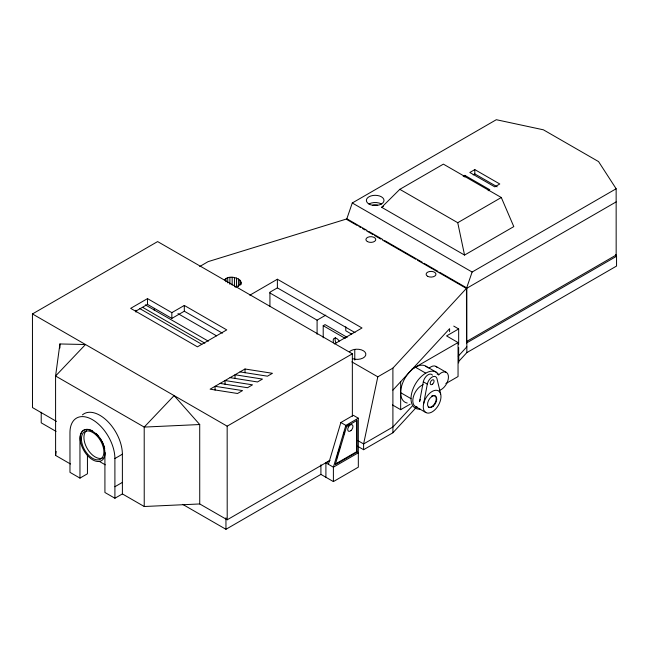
<?xml version="1.0" encoding="UTF-8"?>
<svg xmlns="http://www.w3.org/2000/svg" width="649" height="649" viewBox="0 0 649 649"><rect width="100%" height="100%" fill="white"/><g stroke="black" fill="none" stroke-linecap="round" stroke-linejoin="round"><path stroke-width="0.97" d="M329.619 460.571L227.207 519.784L199.738 503.957L199.714 424.527L144.208 427.083L55.579 376.006L85.498 344.522L59.919 343.962L55.579 376.006L55.611 455.436L70.465 464.003M55.611 455.436L56.155 451.436M432.461 375.138A7.058 4.072 -60 0 0 427.488 375.179A7.058 4.072 -60 0 0 423.318 381.807L419.587 401.674A12.526 7.228 -60 0 1 420.195 399.443M423.578 403.978A12.526 7.228 -60 0 1 438.391 390.836A12.526 7.228 -60 0 1 434.424 410.241A12.526 7.228 -60 0 1 423.578 403.978L427.31 384.111A7.058 4.072 -60 0 1 432.129 377.053A7.058 4.072 -60 0 1 436.947 378.545L440.687 394.097M458.616 355.774L458.616 361.534L466.85 352.61L466.834 287.953L392.896 368.113L377.807 376.826L363.61 443.94L363.61 449.708L357.534 446.204M224.522 279.873C230.582 272.353 250.603 282.331 235.165 287.158M328.402 464.303L340.855 422.523L353.324 415.311L358.313 418.191L358.329 467.175L333.399 481.59L320.914 474.395L225.957 529.292L182.661 504.354M358.313 418.191L345.844 425.395L333.391 467.183L333.399 481.59M336.474 458.624L337.334 455.752M337.902 453.838L339.898 447.137M343.613 434.684L344.465 431.812M346.68 426.361L335.265 464.66L357.08 452.045L357.064 420.349L346.68 426.361L346.177 426.069M616.169 256.469L616.144 188.762L598.565 161.601L543.391 129.808L496.315 119.708L352.277 202.983L346.623 219.403L357.137 225.463M616.144 188.762L472.123 272.036L466.461 288.464L466.501 343.013L616.55 256.266L615.552 254.733M363.61 449.708L392.913 432.769L392.896 390.138L449.603 328.67L449.603 331.655M412.074 406.225L392.913 427.001L363.61 443.94L357.534 440.436M458.235 356.187L466.85 346.842M392.913 432.769L416.179 407.54M437.012 373.865L438.74 374.862L439.332 374.238A10.23 5.906 -60 0 1 448.443 377.045A10.23 5.906 -60 0 1 439.332 390.373M381.677 207.307L399.816 189.33L443.389 164.14L501.304 197.515L513.797 226.606L464.554 255.073L381.677 207.307L383.405 206.309M199.722 266.52L208.118 261.636L346.996 218.867L367.115 230.468M249.816 295.206L277.383 279.232L362.004 327.988L334.486 343.921M56.512 421.42L32.482 407.572L32.45 313.946L157.618 241.582L352.342 353.802L352.366 416.212M171.839 312.648L147.501 298.621L130.668 308.356L197.442 346.834L226.744 329.895L184.308 305.444L171.839 312.648L171.839 318.416L147.501 304.389L135.722 311.196M171.839 318.416L184.308 311.204L184.308 305.444M463.183 176.325L464.846 175.368L489.808 189.751L488.145 190.717M474.817 169.6L469.827 172.488L494.798 186.871L499.779 183.983L474.817 169.6L474.817 173.924L473.153 174.881M355.027 332.621L277.391 287.88L269.927 292.196L269.935 306.271M399.816 189.33L457.74 222.704L501.304 197.515M317.093 334.267L317.093 320.152L325.782 315.13M240.016 371.885L267.469 376.185L272.45 373.305L245.006 368.997L210.098 389.181L237.542 393.489L242.531 390.601L215.079 386.301L215.087 390.138M323.21 337.796L323.202 325.701L325.076 324.622L347.191 337.366M79.965 478.11L79.949 438.391A17.645 10.189 60 0 1 92.426 431.179A17.645 10.189 60 0 1 104.911 452.775L104.927 492.494L114.914 498.245L114.897 458.535A31.752 18.342 60 0 0 92.418 419.652A31.752 18.342 60 0 0 69.962 432.64L69.978 472.35L79.965 478.11L87.445 473.778L87.437 454.917M114.897 458.535L122.377 454.203A31.752 18.342 60 0 0 107.401 421.136A31.752 18.342 60 0 0 82.447 414.873M114.905 486.726L122.385 482.394M227.207 519.784L227.166 426.174L352.342 353.802M616.152 201.896L466.461 288.464L433.216 269.311M114.914 498.245L122.393 493.921L122.377 454.203M458.665 344.351L458.665 328.938L446.569 335.922L458.048 342.55L458.048 376.542L445.855 383.583M411.92 369.184L458.048 342.55M466.469 341.593L616.169 255.025M466.85 352.61L616.55 266.058L616.55 256.266M347.913 425.071L349.641 424.065M392.467 404.944L400.66 409.673L410.184 404.173M325.912 477.275L325.903 462.867L330.057 460.466M335.638 463.865L356.577 451.761L356.569 420.065M358.329 452.767L333.391 467.183L325.903 462.867M122.393 493.921L144.232 506.512L199.738 503.957M230.046 377.645L257.491 381.953L262.48 379.073L235.027 374.765L235.035 378.61M220.068 383.413L247.52 387.721L252.502 384.833L225.057 380.533L225.057 384.37M474.817 173.924L497.199 186.823M352.277 202.983L472.123 272.036M368.867 231.474L382.861 239.546M384.614 240.552L422.223 262.237M423.967 263.243L437.97 271.314M439.714 272.32L465.958 287.45M358.865 226.46L360.649 227.483M362.369 228.48L365.03 230.006M366.742 230.995L372.924 234.557M374.611 235.538L380.809 239.1M382.488 240.073L412.366 257.288M413.097 257.718L415.871 259.316M417.477 260.233L424.641 264.362M425.346 264.768L432.526 268.913M453.748 326.098L458.665 328.938M435.966 366.385L446.317 372.364M425.793 366.15L436.144 372.128M415.384 367.18L425.736 373.159M351.734 334.194L345.779 330.763L345.771 326.747M269.789 292.894L317.093 320.152M423.318 381.807L427.31 384.111M323.202 325.701L345.317 338.445M351.839 361.866L377.807 376.826M400.66 392.677L411.012 398.656M415.392 406.485L425.866 412.537M184.308 311.204L222.412 333.164M177.948 313.597L216.579 335.858M145.311 304.852L208.37 341.187M142.699 307.375L204.881 343.207M340.855 422.523L345.844 425.395M139.478 308.405L201.823 344.327M356.577 451.761L357.08 452.045M32.45 313.946L227.166 426.174M56.09 431.407L41.22 422.84L41.22 412.269M99.2 461.317L105.292 464.838M199.714 424.527L174.119 395.598L144.208 427.083L144.232 506.512M438.74 374.862L438.481 374.295A20.817 12.023 -60 0 0 414.67 385.336A20.817 12.023 -60 0 0 420.106 409.113M457.74 222.704L464.554 255.073M464.846 175.368L464.846 177.096M354.768 349.373L354.776 360.106M320.914 464.789L320.914 474.395M277.383 279.232L277.391 287.88M245.006 368.997L245.006 372.842M240.99 282.404L240.99 284.359M240.69 281.09L240.69 284.992M239.846 279.914L239.854 284.797M238.402 278.81L238.402 286.615M236.463 277.959L236.471 286.744M234.443 277.496L234.451 286.274M232.164 277.326L232.164 285.13M229.876 277.496L229.884 284.327M227.75 278.007L227.758 282.883M225.925 278.819L225.925 281.747M225.949 517.772L225.957 529.292M154.284 308.397L154.284 310.392M147.501 298.621L147.501 304.389M135.965 310.222L135.965 312.137M59.919 343.962L59.919 347.986M458.665 347.515L458.665 362.929M400.66 381.677L400.66 409.673M392.896 368.113L392.896 390.138M103.094 457.723A15.876 9.167 60 0 1 87.566 449.149A15.876 9.167 60 0 1 86.552 430.676M105.13 452.621A17.645 10.189 60 0 1 92.653 459.816A17.645 10.189 60 0 1 80.184 438.213A17.645 10.189 60 0 1 92.653 431.009M95.882 433.362A17.645 10.189 60 0 1 98.891 436.542M99.987 437.994A17.645 10.189 60 0 1 101.479 440.322M101.925 441.125A17.645 10.189 60 0 1 103.459 444.451M103.767 445.287A17.645 10.189 60 0 1 104.708 448.646M368.948 204.005A8.818 5.095 0 0 0 383.705 201.717A8.818 5.095 0 0 0 372.899 195.487A8.818 5.095 0 0 0 368.948 204.005A8.818 5.095 0 0 1 381.425 203.997M372.713 205.141A4.941 2.847 0 0 1 377.653 205.133M407.207 403.029A20.817 12.023 -60 0 1 404.976 378.172A20.817 12.023 -60 0 1 427.626 367.675M428.981 368.259A10.23 5.906 -60 0 1 437.118 367.456M348.61 425.89A3.707 2.142 -60 0 1 348.197 426.758M336.085 342.891A4.941 2.856 60 0 1 335.533 337.699M333.659 342.81A4.941 2.856 60 0 1 334.56 338.113A4.941 2.856 60 0 1 339.159 341.114M433.938 395.452A6.531 3.772 -60 0 1 435.292 402.526A6.531 3.772 -60 0 1 428.372 407.053M431.634 396.068A6.531 3.772 -60 0 1 432.826 395.557M417.226 407.053A12.526 7.228 -60 0 1 413.332 396.945A12.526 7.228 -60 0 1 423.189 384.679M349.413 351.75A8.818 5.095 0 0 1 361.461 349.876A8.818 5.095 0 0 1 364.697 356.828A8.818 5.095 0 0 1 352.65 358.702M81.425 438.935A15.876 9.167 60 0 0 98.267 459.881A15.876 9.167 60 0 0 98.267 437.426A15.876 9.167 60 0 0 81.425 438.935M351.012 430.522A3.707 2.142 -60 0 0 352.188 424.779A3.707 2.142 -60 0 0 347.807 428.664A3.707 2.142 -60 0 0 351.012 430.522M433.329 406.144A6.531 3.772 -60 0 0 435.398 396.036A6.531 3.772 -60 0 0 427.675 402.883A6.531 3.772 -60 0 0 433.329 406.144M432.632 384.094A2.718 1.566 -60 0 0 433.491 379.884A2.718 1.566 -60 0 0 430.279 382.74A2.718 1.566 -60 0 0 432.632 384.094M367.35 241.55A4.941 2.856 0 0 0 375.609 240.268A4.941 2.856 0 0 0 369.557 236.771A4.941 2.856 0 0 0 367.35 241.55M427.545 276.255A4.941 2.856 0 0 0 435.804 274.973A4.941 2.856 0 0 0 429.752 271.485A4.941 2.856 0 0 0 427.545 276.255"/></g></svg>
